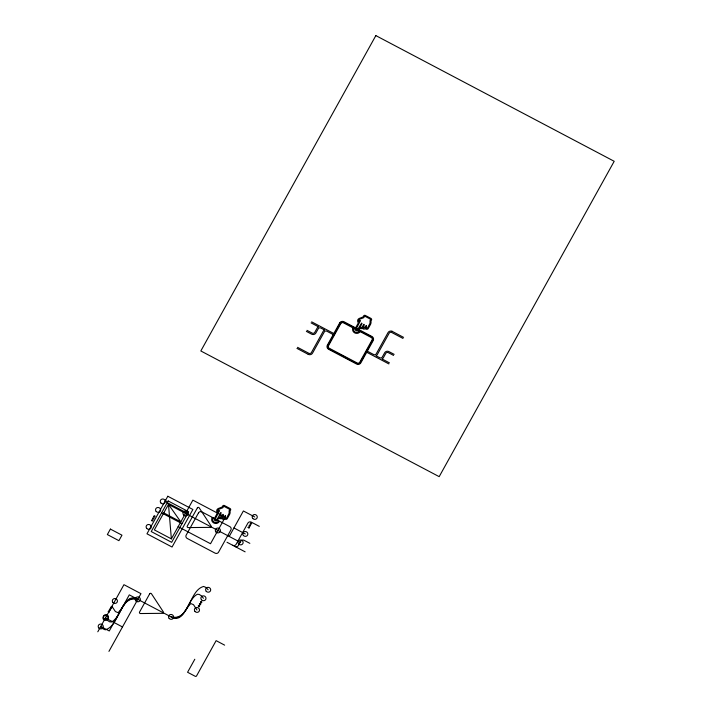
<?xml version="1.0" encoding="UTF-8"?>
<svg xmlns="http://www.w3.org/2000/svg" width="712" height="712" viewBox="0 0 712 712"><rect width="100%" height="100%" fill="white"/><g stroke="black" fill="none" stroke-linecap="round" stroke-linejoin="round"><path stroke-width="1.07" d="M365.968 327.262L366.288 328.25M97.802 631.784L123.941 584.686L140.967 593.666L108.936 651.382M240.585 542.437L168.486 504.416L154.344 529.897L171.37 538.877L192.872 500.136L225.241 517.206L210.521 543.728L178.151 526.658M218.753 517.953L217.534 520.134A1.727 1.62 17.8 0 1 215.229 520.757A2.928 2.759 17.8 0 1 214.971 520.614A1.727 1.62 17.8 0 1 214.392 518.478L217.4 513.041L216.955 512.133A2.91 2.741 17.8 0 1 218.415 508.466L222.1 507.051L222.687 506.009A1.308 1.228 17.8 0 1 224.431 505.538L230.012 508.484A1.308 1.228 17.8 0 1 230.572 510.166L230.02 511.163A5.687 5.358 17.8 0 1 229.495 514.678L227.342 518.558A1.718 1.62 17.8 0 1 225.028 519.182L224.921 519.128A1.718 1.62 17.8 0 1 224.316 518.603A1.727 1.62 17.8 0 1 222.153 518.995L222.046 518.941A1.718 1.62 17.8 0 1 221.388 518.336A1.727 1.629 17.8 0 1 218.851 518.007M229.237 536.447L243.379 510.967L254.727 516.948M365.051 326.933L363.592 328.152M194.803 659.25L187.576 672.262L195.186 676.275A1.032 0.97 17.8 0 0 196.565 675.902L216.128 640.649L224.636 645.143M365.078 326.888L366.342 325.5L365.986 327.226M111.944 606.304L115.389 611.563L118.041 612.667C123.959 607.585 127.181 593.247 137.808 599.353C119.233 594.885 119.972 625.777 105.26 629.808L103.053 628.865L100.748 626.471L109.265 630.966L129.299 594.858L171.085 616.904C181.711 623 184.942 608.662 190.861 603.58L193.513 604.684L196.948 609.953M366.466 328.339L367.383 328.099L369.572 324.147A4.726 4.45 17.8 0 0 369.973 321.085L370.56 319.234L364.829 316.217L363.601 317.748L359.72 319.234A1.949 1.842 17.8 0 0 358.741 321.69L359.774 320.48L360.459 320.658L356.16 328.846L356.49 329.825M360.886 327.671L361.758 327.484L363.948 324.263L364.322 324.841L363.022 327.28L363.414 328.063M356.668 329.914L357.575 329.674L361.651 323.043L362.025 323.631L360.317 326.799L360.708 327.582M225.544 518.425L226.452 518.176L228.65 514.233A4.726 4.45 17.8 0 0 229.05 511.172L229.656 509.329L223.862 506.294L222.714 507.807L218.798 509.311A1.949 1.842 17.8 0 0 217.819 511.768L218.851 510.557L219.536 510.744L215.202 518.986L215.558 519.911M222.669 518.238C225.321 517.375 225.686 512.328 225.366 518.336M219.964 517.749L220.827 517.562L223.025 514.34L223.399 514.927L222.082 517.428L222.491 518.149M215.736 520C217.872 520.775 223.532 504.452 219.785 517.66M137.808 599.353C122.749 593.986 121.868 616.743 111.561 621.976L109.692 621.825L107.672 620.553L105.465 617.98L122.491 626.961M391.965 331.24L403.597 337.372M403.001 338.44L391.751 332.504A1.931 1.816 17.8 0 0 389.161 333.198L377.378 354.434A3.213 3.026 17.8 0 1 375.927 355.724L379.71 357.718A1.931 1.816 17.8 0 0 382.3 357.024L384.649 352.778A3.213 3.026 17.8 0 1 388.966 351.621L394.163 354.362M393.576 355.422L388.378 352.68A1.931 1.816 17.8 0 0 385.788 353.375L383.43 357.629A3.213 3.026 17.8 0 1 381.979 358.919L389.455 362.862M311.678 321.851L334.382 333.821M366.751 350.891L373.658 354.532A1.931 1.816 17.8 0 0 376.239 353.837L388.031 332.602A3.213 3.026 17.8 0 1 392.339 331.436M311.091 322.91L318.567 326.853A3.213 3.026 17.8 0 0 317.116 328.143L314.757 332.388A1.931 1.816 17.8 0 1 312.168 333.082L306.97 330.341M333.795 334.88L326.888 331.24A1.931 1.816 17.8 0 0 324.298 331.934L312.515 353.17A3.213 3.026 17.8 0 1 308.207 354.327M366.164 351.95L388.859 363.921M306.374 331.4L311.58 334.151A3.213 3.026 17.8 0 0 315.888 332.985L318.246 328.739A1.931 1.816 17.8 0 1 320.836 328.045L324.619 330.039A3.213 3.026 17.8 0 0 323.168 331.338L311.384 352.573A1.931 1.816 17.8 0 1 308.794 353.268L297.536 347.331M296.948 348.39L308.581 354.532M259.293 526.364L251.345 522.172A2.572 2.421 17.8 0 0 247.892 523.097L236.108 544.333A2.572 2.421 17.8 0 1 232.664 545.259M233.945 527.957L245.302 533.938M249.859 543.345L244.189 540.355A2.572 2.421 17.8 0 0 240.736 541.28L238.378 545.526A2.572 2.421 17.8 0 1 234.933 546.46M167.258 502.672L187.683 513.441M226.986 542.268L245.142 551.844M163.778 512.907L180.804 521.887L165.415 500.047M161.597 512.862L182.032 523.632M208.144 589.776L205.839 587.382L203.632 586.448C188.858 590.417 189.668 621.389 171.085 616.904C186.135 622.235 187.078 599.557 197.34 594.271L199.209 594.422L201.229 595.695L203.436 598.267M168.486 504.416L171.37 538.877M365.345 328.579A1.718 1.62 17.8 0 0 368.264 328.481L370.418 324.601A5.687 5.358 17.8 0 0 370.943 321.076L371.495 320.089A1.308 1.228 17.8 0 0 370.943 318.397L365.363 315.46A1.308 1.228 17.8 0 0 363.61 315.932L363.031 316.974L359.337 318.389A2.91 2.741 17.8 0 0 357.887 322.047L358.332 322.963L355.315 328.392A1.727 1.62 17.8 0 0 355.893 330.528A2.928 2.759 17.8 0 0 356.151 330.68A1.727 1.62 17.8 0 0 358.465 330.057L359.676 327.867A1.718 1.62 17.8 0 0 360.272 328.374L360.379 328.428A1.727 1.629 17.8 0 0 362.319 328.259M365.238 328.517A1.727 1.62 17.8 0 1 362.426 328.312M108.277 611.412C110.093 614.056 109.835 608.885 108.277 611.412M109.381 609.419C111.197 612.053 110.965 606.918 109.381 609.419M110.485 607.434C111.9 610.122 112.629 605.04 110.494 607.372M151.478 520.338C152.884 523.017 153.667 517.998 151.487 520.285M152.59 518.345C154.148 520.988 154.584 516.004 152.59 518.292M153.694 516.36C155.252 519.021 155.643 513.931 153.694 516.298M198.292 606.037C199.841 608.751 200.197 603.562 198.292 606.037M199.396 604.043C200.864 606.749 201.496 601.587 199.396 604.043M200.499 602.058C202.128 604.719 202.395 599.602 200.499 602.058M248.105 527.37C249.565 530.039 250.25 524.966 248.114 527.316M249.218 525.376C250.722 528.082 251.22 522.946 249.218 525.376M250.321 523.391C251.745 526.097 252.404 520.997 250.321 523.391M212.995 517.953L212.941 518.176A3.124 2.946 17.8 0 0 214.268 522.207A3.124 2.946 17.8 0 0 218.451 521.077L219.314 521.487A4.076 3.845 17.8 0 1 213.822 523A4.076 3.845 17.8 0 1 212.087 517.731L212.995 517.953M353.917 327.876L353.882 328.054A3.124 2.946 17.8 0 0 355.19 332.121A3.124 2.946 17.8 0 0 359.373 331L360.263 331.365A4.076 3.845 17.8 0 1 354.754 332.913A4.076 3.845 17.8 0 1 353.018 327.645L353.917 327.876M375.847 35.6L200.829 350.963L439.179 476.657L614.198 161.295L375.847 35.6M110.396 529.087L107.352 534.57L118.913 540.675L121.966 535.184L110.396 529.087M167.81 496.255L146.966 533.804L172.055 547.03L192.89 509.489L167.81 496.255M168.201 500.972L151.229 531.553L171.663 542.322L188.627 511.741L168.201 500.972M149.698 593.79L139.543 612.089A1.032 0.97 17.8 0 0 140.495 613.539L162.505 613.326A1.032 0.97 17.8 0 0 163.324 611.857L151.469 593.781A1.032 0.97 17.8 0 0 149.698 593.79M197.402 507.834L187.247 526.132A1.032 0.97 17.8 0 0 188.199 527.583L210.209 527.37A1.032 0.97 17.8 0 0 211.028 525.901L199.173 507.816A1.032 0.97 17.8 0 0 197.402 507.834M198.523 512.862L186.161 535.139A2.572 2.421 17.8 0 0 187.256 538.459L215.086 553.135A2.572 2.421 17.8 0 0 218.531 552.209L230.893 529.933A2.572 2.421 17.8 0 0 229.807 526.613L201.977 511.937A2.572 2.421 17.8 0 0 198.523 512.862M339.704 322.91L327.342 345.187A3.213 3.026 17.8 0 0 328.704 349.334L356.534 364.01A3.213 3.026 17.8 0 0 360.842 362.853L373.204 340.576A3.213 3.026 17.8 0 0 371.842 336.429L344.012 321.753A3.213 3.026 17.8 0 0 339.704 322.91M340.265 323.212L327.903 345.489A2.572 2.421 17.8 0 0 328.997 348.809L356.828 363.485A2.572 2.421 17.8 0 0 360.272 362.559L372.634 340.283A2.572 2.421 17.8 0 0 371.548 336.963L343.718 322.287A2.572 2.421 17.8 0 0 340.265 323.212M340.834 323.506L328.472 345.783A1.931 1.816 17.8 0 0 329.291 348.275L357.121 362.951A1.931 1.816 17.8 0 0 359.711 362.257L372.073 339.98A1.931 1.816 17.8 0 0 371.255 337.488L343.424 322.812A1.931 1.816 17.8 0 0 340.834 323.506M135.867 600.875A2.572 2.421 17.8 0 0 140.228 600.234A2.572 2.421 17.8 0 0 137.336 596.941A2.572 2.421 17.8 0 0 135.867 600.875M103.525 619.502A2.572 2.421 17.8 0 0 107.877 618.861A2.572 2.421 17.8 0 0 104.984 615.568A2.572 2.421 17.8 0 0 103.525 619.502M98.808 628.002A2.572 2.421 17.8 0 0 103.16 627.361A2.572 2.421 17.8 0 0 100.276 624.068A2.572 2.421 17.8 0 0 98.808 628.002M169.153 618.425A2.572 2.421 17.8 0 0 173.505 617.785A2.572 2.421 17.8 0 0 170.613 614.492A2.572 2.421 17.8 0 0 169.153 618.425M195.017 611.474A2.572 2.421 17.8 0 0 199.369 610.834A2.572 2.421 17.8 0 0 196.476 607.541A2.572 2.421 17.8 0 0 195.017 611.474M201.496 599.798A2.572 2.421 17.8 0 0 205.848 599.157A2.572 2.421 17.8 0 0 202.956 595.864A2.572 2.421 17.8 0 0 201.496 599.798M206.213 591.298A2.572 2.421 17.8 0 0 210.565 590.657A2.572 2.421 17.8 0 0 207.673 587.364A2.572 2.421 17.8 0 0 206.213 591.298M112.95 602.521A2.572 2.421 17.8 0 0 117.302 601.871A2.572 2.421 17.8 0 0 114.418 598.578A2.572 2.421 17.8 0 0 112.95 602.521M104.041 618.586A2.572 2.421 17.8 0 0 108.393 617.936A2.572 2.421 17.8 0 0 105.501 614.643A2.572 2.421 17.8 0 0 104.041 618.586M183.571 514.918A2.572 2.421 17.8 0 0 187.932 514.278A2.572 2.421 17.8 0 0 185.04 510.985A2.572 2.421 17.8 0 0 183.571 514.918M160.876 502.948A2.572 2.421 17.8 0 0 165.228 502.307A2.572 2.421 17.8 0 0 162.336 499.014A2.572 2.421 17.8 0 0 160.876 502.948M146.734 528.429A2.572 2.421 17.8 0 0 151.086 527.788A2.572 2.421 17.8 0 0 148.194 524.495A2.572 2.421 17.8 0 0 146.734 528.429M156.159 511.447A2.572 2.421 17.8 0 0 160.511 510.798A2.572 2.421 17.8 0 0 157.619 507.505A2.572 2.421 17.8 0 0 156.159 511.447M215.95 531.989A2.572 2.421 17.8 0 0 220.302 531.348A2.572 2.421 17.8 0 0 217.409 528.055A2.572 2.421 17.8 0 0 215.95 531.989M243.362 535.468A2.572 2.421 17.8 0 0 247.714 534.819A2.572 2.421 17.8 0 0 244.821 531.526A2.572 2.421 17.8 0 0 243.362 535.468M252.787 518.478A2.572 2.421 17.8 0 0 257.139 517.829A2.572 2.421 17.8 0 0 254.246 514.545A2.572 2.421 17.8 0 0 252.787 518.478M238.645 543.959A2.572 2.421 17.8 0 0 242.997 543.318A2.572 2.421 17.8 0 0 240.104 540.025A2.572 2.421 17.8 0 0 238.645 543.959"/></g></svg>
